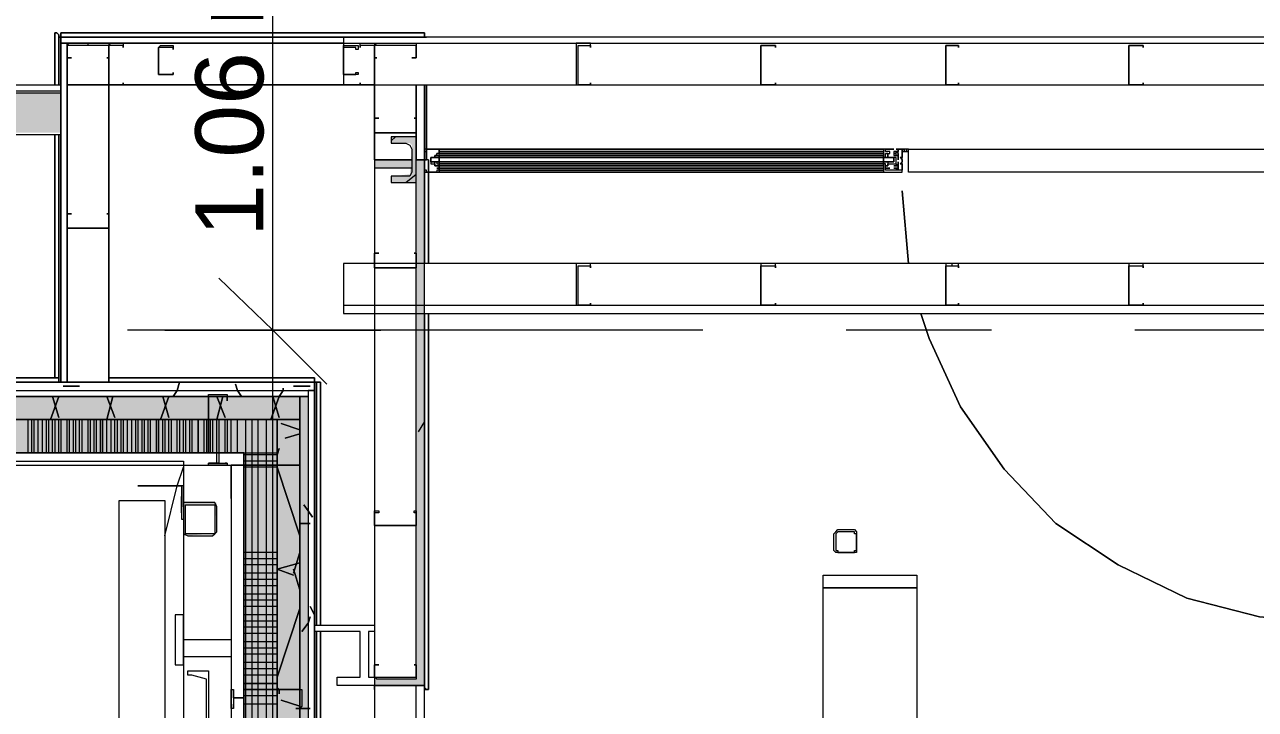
# Model space of a CAD drawing. Header units: metres. Extents: x -2 to 207, y -8 to 52.
# Drawn here: x 25.302 to 28.016, y 31.535 to 33.045 of the extents above; entities that cross this region are included whole.
import ezdxf

# ---------------------------------------------------------------- set-up
doc = ezdxf.new("R2010")
doc.units = ezdxf.units.M
doc.layers.add('HVAC - Ductos', color=5, linetype='Continuous', lineweight=0)
doc.layers.add('PDF_Text', color=7, linetype='Continuous', lineweight=0)
doc.layers.add('PDF_Geometry', color=7, linetype='Continuous', lineweight=0, true_color=0xaaaaaa)
doc.layers.add('PDF_Solid Fills', color=7, linetype='Continuous', lineweight=0, true_color=0xffffff)
doc.styles.add('PDF Helvetica', font='')
doc.styles.get('PDF Helvetica').set_extended_font_data('Helvetica')

msp = doc.modelspace()

# ---------------------------------------------------------------- hatches: boundary and pattern name
at = {"layer": 'PDF_Solid Fills', "lineweight": 0, "transparency": 33554559}
for points in [[(24.7497, 32.8068), (25.382, 32.8068), (25.382, 32.8939), (21.9136, 32.8939), (21.9136, 32.8022), (21.9464, 32.8022)], [(26.1516, 32.7152), (26.1105, 32.7106), (26.1105, 32.6969), (26.1654, 32.6969), (26.1654, 32.7977), (26.1105, 32.7977), (26.1105, 32.7839), (26.1516, 32.7839), (26.1562, 32.7793)], [(25.9134, 30.0349), (25.9089, 29.9295), (25.9089, 23.5152), (25.9272, 23.5152), (25.9272, 32.2249), (25.9089, 32.2249), (25.9089, 30.0349)], [(25.9134, 30.0349), (25.9089, 29.9295), (25.9089, 23.5152), (25.9272, 23.5152), (25.9272, 32.2249), (25.9089, 32.2249), (25.9089, 30.0349)], [(25.721, 31.9271), (25.7256, 31.9912), (25.6523, 31.9912), (25.6523, 31.918), (25.7165, 31.9226), (25.6569, 31.9226), (25.6569, 31.9866), (25.721, 31.9866)]]:
    msp.add_hatch(color=256, dxfattribs=at).paths.add_polyline_path(points)
h = msp.add_hatch(color=256, dxfattribs=at)
h.paths.add_polyline_path([(26.1562, 32.7289), (26.1562, 32.7473), (26.0738, 32.7473), (26.0738, 32.7289)])
h.paths.add_polyline_path([(26.1654, 31.6018), (26.0738, 31.6018), (26.0738, 31.5881), (26.1837, 31.5881), (26.1837, 32.7473), (26.1654, 32.7473)])
h = msp.add_hatch(color=256, dxfattribs=at)
h.paths.add_polyline_path([(22.6467, 32.1745), (22.6467, 32.2249), (22.5001, 32.2249), (22.5001, 32.1745)])
h.paths.add_polyline_path([(22.6512, 32.2249), (22.6512, 32.1745), (25.9088, 32.1745), (25.9088, 32.2249)])
h = msp.add_hatch(color=256, dxfattribs=at)
h.paths.add_polyline_path([(22.6467, 32.1745), (22.6467, 32.2249), (22.5001, 32.2249), (22.5001, 32.1745)])
h.paths.add_polyline_path([(22.6512, 32.2249), (22.6512, 32.1745), (25.9088, 32.1745), (25.9088, 32.2249)])
h = msp.add_hatch(color=256, dxfattribs=at)
h.paths.add_polyline_path([(22.6467, 32.1012), (22.6467, 32.1745), (22.5505, 32.1745), (22.5505, 32.1012)])
h.paths.add_polyline_path([(22.6512, 32.1745), (22.6512, 32.1012), (25.8585, 32.1012), (25.8585, 32.1745)])
h = msp.add_hatch(color=256, dxfattribs=at)
h.paths.add_polyline_path([(22.6467, 32.1012), (22.6467, 32.1745), (22.5505, 32.1745), (22.5505, 32.1012)])
h.paths.add_polyline_path([(22.6512, 32.1745), (22.6512, 32.1012), (25.8585, 32.1012), (25.8585, 32.1745)])
h = msp.add_hatch(color=256, dxfattribs=at)
h.paths.add_polyline_path([(25.8585, 32.0783), (25.9088, 32.0783), (25.9088, 32.1745), (25.8585, 32.1745)])
h.paths.add_polyline_path([(25.8585, 27.3271), (25.9088, 27.3271), (25.9088, 29.9295), (25.8585, 29.9295)])
h.paths.add_polyline_path([(25.8585, 27.2263), (25.9088, 27.2263), (25.9088, 27.3225), (25.8585, 27.3225)])
h.paths.add_polyline_path([(25.9088, 27.2217), (25.8585, 27.2217), (25.8585, 23.5288), (25.9088, 23.5288)])
h.paths.add_polyline_path([(25.8585, 29.9341), (25.9088, 29.9341), (25.9088, 32.0737), (25.8585, 32.0737)])
h = msp.add_hatch(color=256, dxfattribs=at)
h.paths.add_polyline_path([(25.8585, 29.9341), (25.9088, 29.9341), (25.9088, 32.1745), (25.8585, 32.1745)])
h.paths.add_polyline_path([(25.9088, 27.2217), (25.8585, 27.2217), (25.8585, 23.5288), (25.9088, 23.5288)])
h.paths.add_polyline_path([(25.8585, 27.2263), (25.9088, 27.2263), (25.9088, 27.3225), (25.8585, 27.3225)])
h.paths.add_polyline_path([(25.8585, 27.3271), (25.9088, 27.3271), (25.9088, 29.9295), (25.8585, 29.9295)])
h = msp.add_hatch(color=256, dxfattribs=at)
h.paths.add_polyline_path([(25.7851, 29.9341), (25.8584, 29.9341), (25.8584, 32.1012), (25.7851, 32.1012)])
h.paths.add_polyline_path([(25.8584, 27.2217), (25.7851, 27.2217), (25.7851, 23.5792), (25.8584, 23.5792)])
h.paths.add_polyline_path([(25.7851, 27.2263), (25.8584, 27.2263), (25.8584, 27.3225), (25.7851, 27.3225)])
h.paths.add_polyline_path([(25.7851, 27.3271), (25.8584, 27.3271), (25.8584, 29.9295), (25.7851, 29.9295)])
h = msp.add_hatch(color=256, dxfattribs=at)
h.paths.add_polyline_path([(25.7851, 29.9341), (25.8584, 29.9341), (25.8584, 32.1012), (25.7851, 32.1012)])
h.paths.add_polyline_path([(25.8584, 27.2217), (25.7851, 27.2217), (25.7851, 23.5792), (25.8584, 23.5792)])
h.paths.add_polyline_path([(25.7851, 27.2263), (25.8584, 27.2263), (25.8584, 27.3225), (25.7851, 27.3225)])
h.paths.add_polyline_path([(25.7851, 27.3271), (25.8584, 27.3271), (25.8584, 29.9295), (25.7851, 29.9295)])

# ---------------------------------------------------------------- linework, layer by layer
at = {"layer": 'HVAC - Ductos', "lineweight": 0}
for points in [[(25.8493, 32.1333), (25.8493, 33.6636)], [(25.7302, 32.4861), (25.8493, 32.3715), (25.9684, 32.2524)], [(25.611, 32.3715), (25.8493, 32.3715), (26.0876, 32.3715)]]:
    msp.add_lwpolyline(points, dxfattribs=at)
for points in [[(27.2696, 31.8034), (27.0634, 31.8034), (27.0634, 31.8309), (27.2696, 31.8309)], [(27.0634, 29.146), (27.0634, 31.8034), (27.2696, 31.8034), (27.2696, 29.146)]]:
    msp.add_lwpolyline(points, close=True, dxfattribs=at)
at = {"layer": 'PDF_Geometry', "lineweight": 0}
for points in [[(26.0051, 33.0038), (25.382, 33.0038), (25.382, 33.0176), (25.3774, 33.0176), (25.3774, 33.0222), (25.3728, 33.0267), (25.3682, 33.0267), (25.3728, 33.0267), (25.3774, 33.0222), (25.3774, 32.9121), (25.3774, 33.0176), (25.3774, 32.9121), (25.3774, 33.0222), (25.3728, 33.0267), (25.3682, 33.0267), (25.3728, 33.0267), (25.3774, 33.0222), (25.3774, 33.0176), (25.382, 33.0176), (25.382, 32.9121), (25.382, 32.257), (25.382, 33.0038), (25.3957, 33.0038), (26.0051, 33.0038), (29.2398, 33.0038)], [(25.382, 33.0176), (25.382, 32.257), (25.382, 33.0176)], [(26.0738, 32.9121), (29.2398, 32.9121), (29.2398, 33.0176), (26.0051, 33.0176), (26.0051, 32.9121), (26.0418, 32.9121)], [(25.4874, 32.257), (25.4874, 32.9121), (25.3957, 32.9121), (25.3957, 32.257), (25.3957, 33.0038), (25.3957, 32.9121), (25.4874, 32.9121), (26.0738, 32.9121), (26.0738, 32.7473), (26.1562, 32.7473), (26.0738, 32.7473), (26.1562, 32.7473), (26.0738, 32.7473), (26.0738, 32.9121), (25.4874, 32.9121), (25.4874, 32.257), (25.382, 32.257)], [(21.9136, 32.8068), (21.9136, 32.9121), (25.382, 32.9121), (25.382, 32.8022), (22.0007, 32.8022), (22.0098, 32.8022), (22.0098, 32.9121), (21.3547, 32.9121), (21.3547, 32.8984), (9.3918, 32.8984), (9.3918, 32.9121), (21.2997, 32.9121), (21.2997, 32.8022), (21.2997, 32.1241), (21.2997, 26.3145), (21.4096, 26.3145), (21.4096, 32.1241), (21.4096, 32.8022), (21.7303, 32.8022)], [(26.1838, 31.5789), (26.1929, 31.5789), (26.1838, 31.5789), (26.1929, 31.5789), (26.1929, 32.4082), (26.1929, 31.5789), (26.1883, 31.5789), (26.1838, 31.5835), (26.1838, 31.5881), (26.1654, 31.5881), (26.0738, 31.5881), (26.1654, 31.5881), (26.1838, 31.5881), (26.1838, 32.7473), (26.1654, 32.7473), (26.1838, 32.7473), (26.1838, 32.9121), (26.1838, 32.7473), (26.1883, 32.7473), (26.1883, 32.7701), (26.1883, 32.9121), (26.1883, 32.7701), (26.1883, 32.7473), (26.1838, 32.7473), (26.1838, 32.9121), (26.1838, 32.7473), (26.1654, 32.7473), (26.1654, 32.9121), (26.1654, 32.7473)], [(26.1838, 32.9121), (26.1838, 32.7473), (26.1838, 32.9121)], [(25.382, 32.8984), (21.9136, 32.8984)], [(25.382, 32.8939), (22.0007, 32.8939)], [(27.1963, 32.7701), (26.2159, 32.7701)], [(27.1963, 32.7701), (26.2159, 32.7701)], [(26.2159, 32.7701), (27.1963, 32.7701)], [(26.2159, 32.7701), (27.1963, 32.7701)], [(26.2159, 32.7701), (27.1963, 32.7701)], [(26.2159, 32.7701), (27.1963, 32.7701)], [(27.1963, 32.7701), (26.2159, 32.7701)], [(27.1963, 32.7701), (26.2159, 32.7701)], [(26.1562, 32.7473), (26.0738, 32.7473), (26.0738, 32.7289), (26.0738, 31.6064), (26.0738, 31.5881), (26.1838, 31.5881), (26.1838, 32.7473), (26.1654, 32.7473)], [(26.1929, 32.7473), (26.1929, 32.7197), (26.1929, 32.5182), (26.1929, 32.7197), (26.1929, 32.7473), (26.1883, 32.7473), (26.1838, 32.7473), (26.1838, 32.5182), (26.1838, 32.7473)], [(26.2159, 32.761), (27.1963, 32.761), (26.2159, 32.761)], [(26.2159, 32.761), (27.1963, 32.761), (26.2159, 32.761)], [(26.1562, 32.7289), (26.0738, 32.7289)], [(26.1654, 31.6064), (26.1654, 32.7289)], [(26.0051, 32.4265), (29.2398, 32.4265)], [(26.1654, 24.4177), (26.1654, 31.5881), (26.1838, 31.5881), (26.1838, 32.4082), (26.1838, 31.5835)], [(26.1838, 32.4082), (26.1838, 31.5881), (26.1838, 32.4082)], [(26.7977, 32.3715), (25.5286, 32.3715)], [(27.4345, 32.3715), (27.1138, 32.3715)], [(29.0198, 32.3715), (27.7507, 32.3715)], [(22.2939, 23.5288), (22.2939, 23.4968), (23.2836, 23.4968), (25.7577, 23.4968), (25.941, 23.4968), (25.941, 32.0737), (25.941, 32.257), (22.468, 32.257), (22.468, 32.0737), (22.468, 29.3568), (22.468, 29.1781), (23.2836, 29.1781), (23.2836, 25.6364), (22.4725, 25.6364), (22.2939, 25.6364), (22.2939, 23.68), (22.2939, 23.6205), (22.2939, 23.5334)], [(22.468, 32.2661), (25.3774, 32.2661), (22.468, 32.2661)], [(22.468, 32.257), (25.941, 32.257), (25.941, 32.2387), (25.941, 32.0737)], [(25.941, 32.257), (22.468, 32.257), (25.941, 32.257)], [(25.941, 32.2387), (25.941, 32.257), (25.8676, 32.257), (25.941, 32.257), (25.941, 32.2661), (25.941, 32.257), (25.941, 32.2387), (25.941, 32.0737), (25.941, 23.4968)], [(22.4817, 32.2387), (25.9272, 32.2387), (25.9272, 32.2249), (25.9089, 32.2249), (25.7073, 32.2249), (25.0979, 32.2249)], [(23.2973, 25.6227), (23.2973, 29.1918), (23.2836, 29.1918), (22.4817, 29.1918), (22.4817, 29.2102), (22.4817, 29.3568), (22.4817, 32.0737), (22.4817, 32.2249), (22.4817, 32.2387), (25.9272, 32.2387), (25.9272, 32.2249), (25.9272, 32.0737), (25.9272, 23.5152)], [(22.6512, 32.2249), (23.2698, 32.2249), (23.8792, 32.2249), (24.4885, 32.2249), (25.0979, 32.2249), (25.7073, 32.2249), (25.9089, 32.2249), (25.9089, 32.1745), (25.9089, 32.0737), (25.9089, 31.1528), (25.9089, 30.5435), (25.9089, 30.0349), (25.9089, 29.9341), (25.9089, 30.0349), (25.9089, 30.5435), (25.9089, 31.1528), (25.9089, 32.2249), (25.9272, 32.2249), (25.9272, 23.5152)], [(25.0979, 32.2249), (25.7073, 32.2249), (25.9089, 32.2249), (25.9089, 32.1745), (22.6512, 32.1745)], [(22.6238, 31.7851), (22.6238, 32.1012), (22.5505, 32.1012), (22.5505, 31.7576), (22.5505, 32.0737), (22.5505, 32.1012), (22.5505, 32.1745), (22.6467, 32.1745), (22.5505, 32.1745), (22.5505, 32.1012), (22.6467, 32.1012), (25.8585, 32.1012), (25.8585, 32.1745), (22.6512, 32.1745), (25.8585, 32.1745), (25.8585, 32.1012), (25.8585, 32.0737), (25.8585, 31.5789), (25.8585, 31.4827), (25.8585, 31.3819), (25.8585, 30.0349), (25.8585, 29.9341)], [(25.8585, 30.0349), (25.8585, 31.3819), (25.8585, 31.4827), (25.8585, 31.5789), (25.8585, 32.0737), (25.8585, 32.1745), (25.9089, 32.1745), (25.9089, 31.1528), (25.9089, 30.5435), (25.9089, 30.0349)], [(22.6467, 32.1012), (25.7851, 32.1012), (25.7851, 32.0737), (25.7851, 31.4827), (25.7851, 31.3819), (25.7851, 30.0349)], [(25.7851, 30.0349), (25.7851, 31.3819), (25.7851, 31.4827), (25.7851, 32.0737), (25.7851, 32.1012), (25.8585, 32.1012), (25.8585, 32.0737), (25.8585, 31.5789), (25.8585, 31.4827), (25.8585, 31.3819), (25.8585, 30.0349)], [(22.6512, 29.3614), (22.6512, 32.0737), (25.7577, 32.0737), (25.7577, 26.0305)], [(25.611, 31.918), (25.6385, 32.0279), (25.6523, 32.0692)], [(25.7851, 27.3271), (25.7851, 28.5688), (25.7851, 28.6695), (25.7851, 28.8711), (25.7851, 29.9341), (25.7851, 30.0349), (25.7851, 31.3819), (25.7851, 31.4827), (25.7851, 32.0737), (25.7577, 32.0737), (25.7577, 26.0305)], [(25.6523, 31.9821), (25.6523, 32.005), (25.6523, 31.9821), (25.6523, 32.005), (25.6523, 31.9821), (25.6523, 32.0279), (25.5515, 32.0279), (25.6477, 32.0279), (25.6477, 31.9546), (25.6523, 31.9546)], [(25.6523, 31.6339), (25.6523, 31.7439)], [(25.6523, 31.7347), (25.6523, 31.7393), (25.6523, 31.7347), (25.6523, 31.7072), (25.6523, 31.7026), (25.6523, 31.7072)], [(25.6523, 31.6843), (25.6523, 31.6889), (25.6523, 31.6843), (25.6523, 31.6568), (25.6523, 31.6522), (25.6523, 31.6568)], [(25.7577, 31.6889), (25.6523, 31.6889)], [(25.6523, 31.6522), (25.7577, 31.6522)]]:
    msp.add_lwpolyline(points, dxfattribs=at)
for points in [[(25.3682, 32.9121), (25.3682, 33.0267)], [(25.3682, 32.9121), (25.3682, 33.0267)], [(25.382, 33.0267), (25.382, 33.0176), (25.382, 32.9672), (25.382, 33.0176), (25.382, 32.9121), (25.382, 33.0176), (26.0738, 33.0176), (26.1838, 33.0176), (26.1883, 33.0176), (26.1838, 33.0176), (26.1838, 33.0267)], [(26.1838, 33.0176), (25.382, 33.0176), (25.382, 33.0267), (26.1838, 33.0267)], [(25.382, 33.0176), (26.1838, 33.0176), (25.382, 33.0176), (26.0051, 33.0176)], [(25.3957, 32.9992), (25.4003, 33.0038), (25.4874, 33.0038), (25.4874, 32.9992), (25.4874, 32.9718), (25.4828, 32.9718), (25.4874, 32.9718), (25.4874, 32.9992), (25.4003, 32.9992), (25.3957, 32.9992), (25.3957, 32.9718)], [(25.4919, 32.9121), (25.4874, 32.9121), (25.4874, 32.9992), (25.4919, 33.0038), (25.5194, 33.0038), (25.5194, 32.9946), (25.5194, 32.9992), (25.4919, 32.9992), (25.4874, 32.9992), (25.4874, 32.9121), (25.4919, 32.9121), (25.5194, 32.9121)], [(25.6018, 32.9351), (25.5973, 32.9351), (25.5973, 32.9946), (25.6018, 32.9992), (25.6294, 32.9992), (25.6294, 32.9901), (25.6294, 32.9946), (25.6018, 32.9946), (25.5973, 32.9946), (25.5973, 32.9351), (25.6018, 32.9351), (25.6294, 32.9351)], [(26.0051, 32.9351), (26.0051, 32.9946), (26.0051, 32.9992), (26.0372, 32.9992), (26.0372, 32.9901), (26.0326, 32.9901), (26.0326, 32.9946), (26.0051, 32.9946), (26.0051, 32.9351), (26.0326, 32.9351), (26.0326, 32.9397), (26.0372, 32.9397), (26.0372, 32.9351)], [(26.0738, 33.0038), (26.0738, 32.9992), (26.0738, 32.9121), (26.0418, 32.9121), (26.0418, 32.9167), (26.0418, 32.9121), (26.0738, 32.9121), (26.0738, 32.9992), (26.0418, 32.9992), (26.0418, 32.9946), (26.0418, 33.0038)], [(26.0738, 32.9992), (26.0784, 33.0038), (26.1654, 33.0038), (26.1654, 32.9992), (26.1654, 32.9718), (26.1562, 32.9718), (26.1654, 32.9718), (26.1654, 32.9992), (26.0784, 32.9992), (26.0738, 32.9992), (26.0738, 32.9718)], [(26.5503, 33.0038), (26.5228, 33.0038), (26.5182, 33.0038), (26.5182, 32.9992), (26.5182, 32.9167), (26.5182, 32.9121), (26.5228, 32.9121), (26.5503, 32.9121), (26.5503, 32.9167), (26.5503, 32.9121), (26.5228, 32.9121), (26.5228, 32.9167), (26.5228, 32.9992), (26.5503, 32.9992), (26.5503, 32.9946)], [(26.9581, 32.9992), (26.926, 32.9992), (26.926, 32.9121), (26.9581, 32.9121), (26.9581, 32.9167), (26.9581, 32.9121), (26.926, 32.9121), (26.926, 32.9992), (26.9581, 32.9992), (26.9581, 32.9946)], [(27.3613, 32.9992), (27.3338, 32.9992), (27.3338, 32.9121), (27.3613, 32.9121), (27.3613, 32.9167), (27.3613, 32.9121), (27.3338, 32.9121), (27.3338, 32.9992), (27.3613, 32.9992), (27.3613, 32.9946)], [(27.769, 32.9992), (27.7416, 32.9992), (27.737, 32.9992), (27.737, 32.9121), (27.7416, 32.9121), (27.769, 32.9121), (27.769, 32.9167), (27.769, 32.9121), (27.7416, 32.9121), (27.737, 32.9121), (27.737, 32.9992), (27.7416, 32.9992), (27.769, 32.9992), (27.769, 32.9946)], [(25.4049, 32.9718), (25.3957, 32.9718)], [(26.0784, 32.9718), (26.0738, 32.9718)], [(25.6294, 32.9397), (25.6294, 32.9351)], [(25.5194, 32.9167), (25.5194, 32.9121)], [(26.1654, 32.8114), (26.1654, 32.8068), (26.0784, 32.8068), (26.0738, 32.8068), (26.0738, 32.8114), (26.0738, 32.8389), (26.083, 32.8389), (26.0738, 32.8389), (26.0738, 32.8114), (26.0738, 32.8068), (26.0784, 32.8068), (26.1654, 32.8068), (26.1654, 32.8114), (26.1654, 32.8389)], [(26.1608, 32.8389), (26.1654, 32.8389)], [(25.3682, 32.2661), (25.3682, 32.8022)], [(25.3682, 32.2661), (25.3682, 32.8022)], [(25.3774, 32.257), (25.3774, 32.8022)], [(25.3774, 32.257), (25.3774, 32.8022)], [(25.382, 32.6418), (25.382, 32.257), (25.382, 32.8022), (25.382, 32.257)], [(26.1654, 32.7977), (26.1105, 32.7977), (26.1105, 32.7839), (26.1425, 32.7839), (26.1516, 32.7793), (26.1562, 32.7701), (26.1562, 32.7197), (26.1516, 32.7106), (26.1425, 32.7106), (26.1105, 32.7106), (26.1105, 32.6969), (26.1654, 32.6969)], [(26.1975, 32.7518), (26.2067, 32.7518), (26.2067, 32.7564), (26.2159, 32.7564), (26.2159, 32.7518), (26.2113, 32.7518), (26.2159, 32.7518), (26.2159, 32.7701), (26.1838, 32.7701), (26.1838, 32.7655), (26.1883, 32.7655), (26.1883, 32.7701), (26.2113, 32.7701), (26.2159, 32.7701), (26.2159, 32.761), (26.2113, 32.761), (26.2113, 32.7564), (26.2113, 32.761), (26.2113, 32.7564), (26.2067, 32.7564), (26.2067, 32.7518), (26.1975, 32.7518), (26.1975, 32.7427), (26.1975, 32.7381), (26.2067, 32.7381), (26.2067, 32.7335), (26.2113, 32.7335), (26.2159, 32.7335), (26.2159, 32.7289), (26.2113, 32.7289), (26.2159, 32.7289), (26.2159, 32.7243), (26.2113, 32.7243), (26.2113, 32.7197), (26.1883, 32.7197), (26.1883, 32.7243), (26.1838, 32.7243), (26.1838, 32.7197), (26.2159, 32.7197), (26.2159, 32.7427), (26.2113, 32.7427), (26.2113, 32.7381), (26.2159, 32.7381), (26.2159, 32.7335), (26.2067, 32.7335), (26.2067, 32.7427), (26.1975, 32.7427)], [(26.1975, 32.7518), (26.2067, 32.7518), (26.2067, 32.7564), (26.2159, 32.7564), (26.2159, 32.7518), (26.2113, 32.7518), (26.2159, 32.7518), (26.2159, 32.7701), (26.1838, 32.7701), (26.1838, 32.7655), (26.1883, 32.7655), (26.1883, 32.7701), (26.2113, 32.7701), (26.2159, 32.7701), (26.2159, 32.761), (26.2113, 32.761), (26.2113, 32.7564), (26.2113, 32.761), (26.2113, 32.7564), (26.2067, 32.7564), (26.2067, 32.7518), (26.1975, 32.7518), (26.1975, 32.7427), (26.1975, 32.7381), (26.2067, 32.7381), (26.2067, 32.7335), (26.2113, 32.7335), (26.2159, 32.7335), (26.2159, 32.7289), (26.2113, 32.7289), (26.2159, 32.7289), (26.2159, 32.7243), (26.2113, 32.7243), (26.2113, 32.7197), (26.1883, 32.7197), (26.1883, 32.7243), (26.1838, 32.7243), (26.1838, 32.7197), (26.2159, 32.7197), (26.2159, 32.7427), (26.2113, 32.7427), (26.2113, 32.7381), (26.2159, 32.7381), (26.2159, 32.7335), (26.2067, 32.7335), (26.2067, 32.7427), (26.1975, 32.7427)], [(27.1963, 32.7701), (26.2159, 32.7701)], [(27.1963, 32.7701), (26.2159, 32.7701)], [(27.2192, 32.7701), (27.1963, 32.7701), (27.1963, 32.7518), (27.2009, 32.7518), (27.2009, 32.7564), (27.2009, 32.761), (27.2055, 32.761), (27.2055, 32.7518), (27.2101, 32.7518), (27.2192, 32.7518), (27.2192, 32.7427), (27.2101, 32.7427), (27.2055, 32.7427), (27.2055, 32.7335), (27.2009, 32.7335), (27.2009, 32.7381), (27.1963, 32.7381), (27.1963, 32.7197), (27.2376, 32.7197), (27.2376, 32.7655), (27.2421, 32.7655), (27.2376, 32.7655), (27.2376, 32.7701), (27.2421, 32.7701), (27.2421, 32.7655), (27.2467, 32.7655), (27.2467, 32.7701), (27.2467, 32.7655), (27.2513, 32.7655), (27.2513, 32.7701), (27.2238, 32.7701), (27.2284, 32.7701), (27.2284, 32.7655), (27.2238, 32.7655), (27.2192, 32.7655), (27.2192, 32.761), (27.2238, 32.761), (27.2238, 32.7655), (27.2284, 32.761), (27.2284, 32.7564), (27.2238, 32.7564), (27.2238, 32.761), (27.2192, 32.761), (27.2192, 32.7564), (27.2238, 32.7564), (27.2284, 32.7564), (27.2284, 32.7473), (27.2284, 32.7701), (27.2376, 32.7701), (27.2376, 32.7518), (27.233, 32.7518), (27.2376, 32.7473), (27.2376, 32.7427), (27.233, 32.7381), (27.2376, 32.7381), (27.2376, 32.7243), (27.2284, 32.7243), (27.2284, 32.7427), (27.2284, 32.7335), (27.2238, 32.7381), (27.2238, 32.7335), (27.2192, 32.7335), (27.2238, 32.7335), (27.2284, 32.7335), (27.2284, 32.7289), (27.2238, 32.7289), (27.2192, 32.7289), (27.2238, 32.7289), (27.2238, 32.7243), (27.2284, 32.7289), (27.2284, 32.7243), (27.2009, 32.7243), (27.2009, 32.7289), (27.2055, 32.7289), (27.2101, 32.7289), (27.2009, 32.7289), (27.2009, 32.7335), (27.2055, 32.7335), (27.2055, 32.7381), (27.2238, 32.7381), (27.2238, 32.7473), (27.2238, 32.7518), (27.2055, 32.7518), (27.2055, 32.761), (27.2009, 32.761), (27.2101, 32.761), (27.2101, 32.7655), (27.2055, 32.7655), (27.2009, 32.7655), (27.2009, 32.7701)], [(27.2192, 32.7701), (27.1963, 32.7701), (27.1963, 32.7518), (27.2009, 32.7518), (27.2009, 32.7564), (27.2009, 32.761), (27.2055, 32.761), (27.2055, 32.7518), (27.2101, 32.7518), (27.2192, 32.7518), (27.2192, 32.7427), (27.2101, 32.7427), (27.2055, 32.7427), (27.2055, 32.7335), (27.2009, 32.7335), (27.2009, 32.7381), (27.1963, 32.7381), (27.1963, 32.7197), (27.2376, 32.7197), (27.2376, 32.7655), (27.2421, 32.7655), (27.2376, 32.7655), (27.2376, 32.7701), (27.2421, 32.7701), (27.2421, 32.7655), (27.2467, 32.7655), (27.2467, 32.7701), (27.2467, 32.7655), (27.2513, 32.7655), (27.2513, 32.7701), (27.2238, 32.7701), (27.2284, 32.7701), (27.2284, 32.7655), (27.2238, 32.7655), (27.2192, 32.7655), (27.2192, 32.761), (27.2238, 32.761), (27.2238, 32.7655), (27.2284, 32.761), (27.2284, 32.7564), (27.2238, 32.7564), (27.2238, 32.761), (27.2192, 32.761), (27.2192, 32.7564), (27.2238, 32.7564), (27.2284, 32.7564), (27.2284, 32.7473), (27.2284, 32.7701), (27.2376, 32.7701), (27.2376, 32.7518), (27.233, 32.7518), (27.2376, 32.7473), (27.2376, 32.7427), (27.233, 32.7381), (27.2376, 32.7381), (27.2376, 32.7243), (27.2284, 32.7243), (27.2284, 32.7427), (27.2284, 32.7335), (27.2238, 32.7381), (27.2238, 32.7335), (27.2192, 32.7335), (27.2238, 32.7335), (27.2284, 32.7335), (27.2284, 32.7289), (27.2238, 32.7289), (27.2192, 32.7289), (27.2238, 32.7289), (27.2238, 32.7243), (27.2284, 32.7289), (27.2284, 32.7243), (27.2009, 32.7243), (27.2009, 32.7289), (27.2055, 32.7289), (27.2101, 32.7289), (27.2009, 32.7289), (27.2009, 32.7335), (27.2055, 32.7335), (27.2055, 32.7381), (27.2238, 32.7381), (27.2238, 32.7473), (27.2238, 32.7518), (27.2055, 32.7518), (27.2055, 32.761), (27.2009, 32.761), (27.2101, 32.761), (27.2101, 32.7655), (27.2055, 32.7655), (27.2009, 32.7655), (27.2009, 32.7701)], [(28.163, 32.7701), (28.163, 32.7197), (27.2513, 32.7197), (27.2513, 32.7701)], [(28.163, 32.7701), (28.163, 32.7197), (27.2513, 32.7197), (27.2513, 32.7701)], [(26.1838, 32.7473), (26.1838, 32.5182)], [(26.1975, 32.7518), (26.2159, 32.7518), (26.2159, 32.7427), (27.1963, 32.7427), (27.2192, 32.7427), (27.2192, 32.7518), (27.1963, 32.7518), (26.2159, 32.7518), (27.1963, 32.7518), (26.2159, 32.7518), (27.1963, 32.7518), (26.2159, 32.7518), (27.1963, 32.7518), (26.2159, 32.7518), (27.1963, 32.7518), (27.2192, 32.7518), (27.2192, 32.7427), (27.1963, 32.7427), (26.2159, 32.7427), (26.2159, 32.7518), (26.1975, 32.7518), (26.1975, 32.7427), (26.2159, 32.7427), (26.2159, 32.7381), (26.2159, 32.7335), (27.1963, 32.7335), (26.2159, 32.7335), (27.1963, 32.7335), (27.1963, 32.7381), (27.1963, 32.7427), (27.1963, 32.7518), (27.1963, 32.7564), (26.2159, 32.7564), (27.1963, 32.7564), (26.2159, 32.7564), (27.1963, 32.7564), (26.2159, 32.7564), (27.1963, 32.7564), (27.1963, 32.7518), (27.1963, 32.7427), (27.1963, 32.7381), (27.1963, 32.7335), (26.2159, 32.7335), (26.2159, 32.7381), (27.1963, 32.7381), (26.2159, 32.7381), (26.2159, 32.7427), (26.2159, 32.7381), (27.1963, 32.7381), (26.2159, 32.7381), (27.1963, 32.7381), (26.2159, 32.7381), (26.2159, 32.7427), (26.1975, 32.7427)], [(27.1963, 32.7655), (26.2159, 32.7655)], [(27.1963, 32.761), (26.2159, 32.761)], [(27.1963, 32.761), (26.2159, 32.761)], [(26.2159, 32.7197), (26.2159, 32.7427), (26.2159, 32.7197), (27.1963, 32.7197)], [(26.2159, 32.7335), (26.2159, 32.7381), (26.2159, 32.7335), (27.1963, 32.7335)], [(27.1963, 32.7335), (26.2159, 32.7335)], [(27.1963, 32.7289), (26.2159, 32.7289)], [(27.1963, 32.7243), (26.2159, 32.7243), (26.2159, 32.7289), (27.1963, 32.7289), (26.2159, 32.7289), (27.1963, 32.7289), (26.2159, 32.7289), (26.2159, 32.7243)], [(27.1963, 32.7197), (26.2159, 32.7197), (26.2159, 32.7243), (26.2159, 32.7197), (27.1963, 32.7197), (26.2159, 32.7197)], [(27.2513, 32.5182), (27.2376, 32.6785)], [(25.4874, 32.6006), (25.4874, 32.596), (25.4003, 32.596), (25.3957, 32.596), (25.3957, 32.6006), (25.3957, 32.6281), (25.4049, 32.6281), (25.3957, 32.6281), (25.3957, 32.6006), (25.3957, 32.596), (25.4003, 32.596), (25.4874, 32.596), (25.4874, 32.6006), (25.4874, 32.6281)], [(25.4828, 32.6281), (25.4874, 32.6281)], [(26.1654, 32.509), (26.0784, 32.509), (26.0738, 32.509), (26.0738, 32.541), (26.083, 32.541), (26.0738, 32.541), (26.0738, 32.509), (26.0784, 32.509), (26.1654, 32.509), (26.1654, 32.541)], [(26.1608, 32.541), (26.1654, 32.541)], [(29.2398, 32.5182), (26.1654, 32.5182), (26.0738, 32.5182), (26.0051, 32.5182), (26.0051, 32.4082), (29.2398, 32.4082)], [(26.5503, 32.5182), (26.5228, 32.5182), (26.5182, 32.5182), (26.5182, 32.5136), (26.5182, 32.4265), (26.5228, 32.4265), (26.5503, 32.4265), (26.5503, 32.4311), (26.5503, 32.4265), (26.5228, 32.4265), (26.5228, 32.5136), (26.5503, 32.5136), (26.5503, 32.509)], [(26.9581, 32.5182), (26.926, 32.5182), (26.926, 32.5136), (26.926, 32.4265), (26.9581, 32.4265), (26.9581, 32.4311), (26.9581, 32.4265), (26.926, 32.4265), (26.926, 32.5136), (26.9581, 32.5136), (26.9581, 32.509)], [(27.3613, 32.5182), (27.3338, 32.5182), (27.3338, 32.5136), (27.3338, 32.4265), (27.3613, 32.4265), (27.3613, 32.4311), (27.3613, 32.4265), (27.3338, 32.4265), (27.3338, 32.5136), (27.3613, 32.5136), (27.3613, 32.509)], [(27.769, 32.5182), (27.7416, 32.5182), (27.737, 32.5182), (27.737, 32.5136), (27.737, 32.4265), (27.7416, 32.4265), (27.769, 32.4265), (27.769, 32.4311), (27.769, 32.4265), (27.7416, 32.4265), (27.737, 32.4265), (27.737, 32.5136), (27.7416, 32.5136), (27.769, 32.5136), (27.769, 32.509)], [(28.1906, 31.7255), (28.0256, 31.7393), (27.8653, 31.7805), (27.714, 31.8538), (27.5766, 31.9454), (27.4621, 32.0646), (27.3659, 32.202), (27.2971, 32.3532), (27.2788, 32.4082), (27.2971, 32.3532), (27.3659, 32.202), (27.4621, 32.0646), (27.5766, 31.9454), (27.714, 31.8538), (27.8653, 31.7805), (28.0256, 31.7393)], [(25.941, 32.2387), (25.941, 32.257), (22.468, 32.257), (22.468, 32.2387)], [(25.4874, 32.2661), (25.941, 32.2661)], [(25.941, 23.4968), (25.941, 32.2387), (25.9272, 32.2387), (25.9272, 23.4968), (25.941, 23.4968), (25.941, 32.257)], [(25.9914, 31.5881), (25.9914, 31.6064), (26.0418, 31.6064), (26.0418, 31.7072), (25.941, 31.7072), (25.941, 31.7209), (25.941, 32.257), (25.941, 31.7209), (25.941, 32.257), (25.9455, 32.257), (25.9501, 32.257), (25.9547, 32.257), (25.9501, 32.257), (25.9455, 32.257), (25.9455, 31.7209), (25.9455, 32.257), (25.9455, 31.7209), (25.9455, 32.257), (25.9501, 32.257), (25.9547, 32.257), (25.9501, 32.257), (25.9455, 32.257), (25.941, 32.257), (25.941, 31.7209), (26.0738, 31.7209), (26.0738, 31.7072), (26.06, 31.7072), (26.06, 31.6064), (26.0738, 31.6064), (26.0738, 31.5881)], [(25.9547, 31.7209), (25.9547, 32.257)], [(25.9547, 31.7209), (25.9547, 32.257)], [(25.7302, 32.1012), (25.7302, 32.0783), (25.7256, 32.0783), (25.7073, 32.0783), (25.7485, 32.0783), (25.7439, 32.0783), (25.7485, 32.0783), (25.7485, 32.0737), (25.7073, 32.0737), (25.7073, 32.0783), (25.7256, 32.0783), (25.7256, 32.1012), (25.7073, 32.1012), (25.7073, 32.2249), (25.7073, 32.2295), (25.7485, 32.2295), (25.7485, 32.2249), (25.7485, 32.2157), (25.7485, 32.2249), (25.7073, 32.2249), (25.7073, 32.1012), (25.7485, 32.1012)], [(25.9089, 32.2249), (25.8859, 32.2249), (25.9089, 32.2249), (25.9089, 32.0737), (25.8356, 32.0737), (25.9089, 32.0737)], [(22.6238, 32.0737), (25.7851, 32.0737), (25.7851, 32.1012), (22.6467, 32.1012), (22.6238, 32.1012)], [(25.6523, 32.0828), (25.6523, 29.7233), (22.6421, 29.7233), (22.6421, 32.0828), (25.6523, 32.0828), (25.6523, 29.7233), (22.6421, 29.7233), (22.6421, 32.0828)], [(25.7577, 32.0737), (25.7577, 32.0004), (25.7577, 32.0737), (25.9089, 32.0737)], [(25.9043, 32.0737), (25.8997, 32.0737)], [(25.9089, 32.0508), (25.9089, 32.0737)], [(25.611, 30.1494), (25.5102, 30.1494), (25.5102, 31.9958), (25.611, 31.9958), (25.611, 31.359)], [(25.611, 30.1448), (25.6477, 30.1448), (25.5102, 30.1448), (25.5102, 30.1769), (25.5102, 30.8138), (25.5102, 30.1815), (25.5102, 31.9958), (25.611, 31.9958), (25.611, 31.446), (25.611, 31.359)], [(25.6477, 32.005), (25.6477, 31.9684)], [(25.6477, 32.005), (25.6477, 31.9684)], [(25.6523, 31.9271), (25.6523, 31.9226), (25.6615, 31.918), (25.7165, 31.918), (25.721, 31.9226), (25.7256, 31.9271), (25.7256, 31.9821), (25.721, 31.9912), (25.7165, 31.9912), (25.6615, 31.9912), (25.6523, 31.9912), (25.6523, 31.9821)], [(25.7165, 31.9226), (25.6615, 31.9226), (25.6569, 31.9226), (25.6569, 31.9271), (25.6569, 31.9821), (25.6569, 31.9866), (25.6615, 31.9866), (25.7165, 31.9866), (25.721, 31.9866), (25.721, 31.9821), (25.721, 31.9271), (25.721, 31.9226)], [(26.1654, 31.9408), (26.0784, 31.9408), (26.0738, 31.9408), (26.0738, 31.973), (26.083, 31.973), (26.083, 31.9684), (26.0738, 31.9684), (26.0738, 31.9408), (26.0784, 31.9408), (26.1654, 31.9408), (26.1654, 31.9684), (26.1608, 31.9684), (26.1608, 31.973), (26.1654, 31.973)], [(27.1368, 31.9226), (27.1322, 31.9226), (27.1322, 31.9271), (27.0955, 31.9271), (27.091, 31.9226), (27.091, 31.8859), (27.0955, 31.8859), (27.0955, 31.8813), (27.1322, 31.8813), (27.0955, 31.8813), (27.091, 31.8813), (27.0864, 31.8859), (27.0864, 31.9226), (27.091, 31.9271), (27.0955, 31.9317), (27.1322, 31.9317), (27.1368, 31.9271), (27.1368, 31.9226), (27.1368, 31.8859)], [(27.1368, 31.8859), (27.1368, 31.8813), (27.1322, 31.8813), (27.1322, 31.8859)], [(25.634, 31.7439), (25.634, 31.6339), (25.6477, 31.6339), (25.6523, 31.6339), (25.6523, 31.7439), (25.6477, 31.7439)], [(25.941, 31.7072), (25.941, 31.3819), (25.941, 31.7072), (25.941, 31.3819), (25.9455, 31.3819), (25.9501, 31.3819), (25.9547, 31.3819), (25.9501, 31.3819), (25.9455, 31.3819), (25.9455, 31.7072), (25.9455, 31.3819), (25.9455, 31.7072), (25.9455, 31.3819), (25.9501, 31.3819), (25.9547, 31.3819), (25.9501, 31.3819), (25.9455, 31.3819), (25.941, 31.3819)], [(25.9547, 31.3819), (25.9547, 31.7072)], [(25.9547, 31.3819), (25.9547, 31.7072)], [(26.1654, 31.6064), (26.1654, 31.6018), (26.0784, 31.6018), (26.0738, 31.6064), (26.0738, 31.6339), (26.083, 31.6339), (26.0738, 31.6339), (26.0738, 31.6064), (26.0784, 31.6064), (26.1654, 31.6064), (26.1654, 31.6339)], [(26.1608, 31.6339), (26.1654, 31.6339)], [(25.6615, 31.4644), (25.6615, 31.469), (25.6615, 31.4735), (25.6661, 31.4735), (25.6706, 31.4735), (25.7027, 31.4781), (25.7027, 31.6018), (25.6706, 31.611), (25.6661, 31.611), (25.6615, 31.611), (25.6615, 31.6155), (25.6615, 31.6201), (25.7073, 31.6201), (25.7073, 31.4644)], [(25.7851, 31.5606), (25.7623, 31.5606), (25.7623, 31.5789), (25.7623, 31.5376), (25.7623, 31.5468), (25.7623, 31.5376), (25.7577, 31.5376), (25.7577, 31.5789), (25.7623, 31.5789), (25.7623, 31.5606), (25.7851, 31.5606), (25.7851, 31.5789), (25.9089, 31.5789), (25.9134, 31.5789), (25.9134, 31.5422), (25.9089, 31.5376), (25.8997, 31.5376), (25.9089, 31.5376), (25.9089, 31.5422), (25.9089, 31.5789), (25.7851, 31.5789), (25.7851, 31.5376)], [(26.0738, 31.5881), (26.0738, 24.4177), (26.1838, 24.4177), (26.1838, 31.5881)], [(26.0738, 31.5881), (26.0738, 31.5835), (26.0738, 31.5789)]]:
    msp.add_lwpolyline(points, close=True, dxfattribs=at)
at = {"layer": 'PDF_Geometry', "color": 254, "lineweight": 0, "true_color": 0xd2d2d2}
for points in [[(25.4416, 32.9992), (25.4416, 33.0038)], [(27.7416, 32.9121), (27.7461, 32.9121)], [(26.1608, 32.8389), (26.1654, 32.8389)], [(26.1105, 32.7885), (26.1196, 32.7977)], [(26.1425, 32.6969), (26.1654, 32.7152)], [(27.3475, 32.5136), (27.3475, 32.5182)], [(26.926, 32.4724), (26.926, 32.4769)], [(27.7599, 32.4265), (27.7644, 32.4265)]]:
    msp.add_lwpolyline(points, dxfattribs=at)
at = {"layer": 'PDF_Geometry', "color": 254, "lineweight": 0, "true_color": 0xeaeaea}
for points in [[(25.6385, 32.2387), (25.6431, 32.257), (25.6385, 32.2387), (25.6294, 32.2249)], [(25.7668, 32.2524), (25.7714, 32.2387), (25.7805, 32.2249), (25.7714, 32.2387)], [(25.4232, 32.2479), (25.3866, 32.2479)], [(25.8722, 32.2387), (25.8722, 32.2433), (25.8722, 32.2387), (25.863, 32.2249)], [(25.9318, 32.2479), (25.8951, 32.2479)], [(25.4736, 32.1012), (25.4736, 32.1745)], [(25.5927, 32.1745), (25.5927, 32.1012)], [(25.6843, 32.1745), (25.6843, 32.1012)], [(25.9272, 31.973), (25.9364, 31.9592), (25.9272, 31.973), (25.918, 31.9866)], [(25.9318, 31.9454), (25.9272, 31.9454), (25.9089, 31.9454), (25.9272, 31.9454)], [(25.9318, 31.7622), (25.941, 31.7439)], [(25.9272, 31.7255), (25.9318, 31.7393), (25.9272, 31.7255), (25.9134, 31.7072)], [(25.7851, 31.5927), (25.8585, 31.5927)], [(25.9318, 31.5376), (25.9272, 31.5376), (25.9089, 31.5376), (25.9272, 31.5376)]]:
    msp.add_lwpolyline(points, close=True, dxfattribs=at)
at = {"layer": 'PDF_Geometry', "color": 254, "lineweight": 0, "true_color": 0xdddddd}
for points in [[(25.3774, 32.2249), (25.359, 32.1745)], [(25.3636, 32.2249), (25.3774, 32.1791)], [(25.4828, 32.2249), (25.5011, 32.1791)], [(25.4965, 32.2249), (25.4828, 32.1745)], [(25.6202, 32.2249), (25.6018, 32.1745)], [(25.6064, 32.2249), (25.6202, 32.1791)], [(25.7256, 32.2249), (25.7439, 32.1791)], [(25.7393, 32.2249), (25.7256, 32.1745)], [(25.863, 32.2249), (25.8447, 32.1745)], [(25.8493, 32.2249), (25.863, 32.1791)], [(25.8676, 32.1654), (25.9089, 32.1516)], [(25.9089, 32.1425), (25.8767, 32.1333)], [(25.863, 32.1104), (25.8585, 32.0966)], [(25.8585, 32.0692), (25.9089, 31.918)], [(25.9089, 31.8813), (25.8951, 31.8355)], [(25.9089, 31.8584), (25.8585, 31.8446), (25.8951, 31.8309), (25.8585, 31.8446)], [(25.8951, 31.8446), (25.9089, 31.7988)], [(25.9089, 31.7576), (25.8585, 31.6064)], [(25.8585, 31.5835), (25.863, 31.5789), (25.863, 31.5697), (25.863, 31.5789)], [(25.8676, 31.556), (25.9089, 31.5422)]]:
    msp.add_lwpolyline(points, close=True, dxfattribs=at)
at = {"layer": 'PDF_Geometry', "color": 254, "lineweight": 0, "true_color": 0xeaeaea}
for points in [[(25.3087, 32.1745), (25.3087, 32.1012)], [(25.3178, 32.1012), (25.3178, 32.1745)], [(25.3224, 32.1745), (25.3224, 32.1012)], [(25.3315, 32.1012), (25.3315, 32.1745)], [(25.3407, 32.1745), (25.3407, 32.1012)], [(25.3499, 32.1012), (25.3499, 32.1745)], [(25.3545, 32.1745), (25.3545, 32.1012)], [(25.3636, 32.1012), (25.3636, 32.1745)], [(25.3682, 32.1745), (25.3682, 32.1012)], [(25.3774, 32.1012), (25.3774, 32.1745)], [(25.382, 32.1745), (25.382, 32.1012)], [(25.3957, 32.1012), (25.3957, 32.1745)], [(25.4003, 32.1745), (25.4003, 32.1012)], [(25.4094, 32.1012), (25.4094, 32.1745)], [(25.414, 32.1745), (25.414, 32.1012)], [(25.4232, 32.1012), (25.4232, 32.1745)], [(25.4278, 32.1745), (25.4278, 32.1012)], [(25.4416, 32.1012), (25.4416, 32.1745)], [(25.4461, 32.1745), (25.4461, 32.1012)], [(25.4552, 32.1012), (25.4552, 32.1745)], [(25.4598, 32.1745), (25.4598, 32.1012)], [(25.469, 32.1012), (25.469, 32.1745)], [(25.4828, 32.1012), (25.4828, 32.1745)], [(25.4919, 32.1745), (25.4919, 32.1012)], [(25.5011, 32.1012), (25.5011, 32.1745)], [(25.5056, 32.1745), (25.5056, 32.1012)], [(25.5148, 32.1012), (25.5148, 32.1745)], [(25.5194, 32.1745), (25.5194, 32.1012)], [(25.5286, 32.1012), (25.5286, 32.1745)], [(25.5378, 32.1745), (25.5378, 32.1012)], [(25.5469, 32.1012), (25.5469, 32.1745)], [(25.5515, 32.1745), (25.5515, 32.1012)], [(25.5607, 32.1012), (25.5607, 32.1745)], [(25.5652, 32.1745), (25.5652, 32.1012)], [(25.5744, 32.1012), (25.5744, 32.1745)], [(25.579, 32.1745), (25.579, 32.1012)], [(25.5973, 32.1745), (25.5973, 32.1012)], [(25.6064, 32.1012), (25.6064, 32.1745)], [(25.611, 32.1745), (25.611, 32.1012)], [(25.6202, 32.1012), (25.6202, 32.1745)], [(25.6248, 32.1745), (25.6248, 32.1012)], [(25.6385, 32.1012), (25.6385, 32.1745)], [(25.6431, 32.1745), (25.6431, 32.1012)], [(25.6523, 32.1012), (25.6523, 32.1745)], [(25.6569, 32.1745), (25.6569, 32.1012)], [(25.6661, 32.1012), (25.6661, 32.1745)], [(25.6706, 32.1745), (25.6706, 32.1012)], [(25.6981, 32.1012), (25.6981, 32.1745)], [(25.7027, 32.1745), (25.7027, 32.1012)], [(25.7119, 32.1012), (25.7119, 32.1745)], [(25.7165, 32.1745), (25.7165, 32.1012)], [(25.7256, 32.1012), (25.7256, 32.1745)], [(25.7302, 32.1745), (25.7302, 32.1012)], [(25.7439, 32.1012), (25.7439, 32.1745)], [(25.7485, 32.1745), (25.7485, 32.1012)], [(25.7577, 32.1012), (25.7577, 32.1745)], [(25.7714, 32.1012), (25.7714, 32.1745)], [(25.7897, 27.8585), (25.7897, 28.5688), (25.7897, 28.6695), (25.7897, 28.8345), (25.7897, 28.8711), (25.7897, 29.4439), (25.7897, 29.9341), (25.7897, 30.0349), (25.7897, 31.3819), (25.7897, 31.4827), (25.7897, 31.5789), (25.7897, 32.0737), (25.7897, 32.1012), (25.7897, 32.1745)], [(25.8035, 27.8585), (25.8035, 28.5688), (25.8035, 28.6695), (25.8035, 28.8345), (25.8035, 28.8711), (25.8035, 29.4439), (25.8035, 29.9341), (25.8035, 30.0349), (25.8035, 30.5435), (25.8035, 31.1528), (25.8035, 31.3819), (25.8035, 31.4827), (25.8035, 31.5789), (25.8035, 32.0737), (25.8035, 32.1012), (25.8035, 32.1745)], [(25.8172, 27.8585), (25.8172, 28.5688), (25.8172, 28.6695), (25.8172, 28.8345), (25.8172, 28.8711), (25.8172, 29.4439), (25.8172, 29.9341), (25.8172, 30.0349), (25.8172, 30.5435), (25.8172, 31.1528), (25.8172, 31.3819), (25.8172, 31.4827), (25.8172, 31.5789), (25.8172, 32.0737), (25.8172, 32.1012), (25.8172, 32.1745)], [(25.8356, 27.8585), (25.8356, 28.8345), (25.8356, 29.4439), (25.8356, 30.5435), (25.8356, 31.1528), (25.8356, 31.5789), (25.8356, 32.0737), (25.8356, 32.1012), (25.8356, 32.1745)], [(25.8493, 29.9341), (25.8493, 30.0349), (25.8493, 31.3819), (25.8493, 31.4827), (25.8493, 32.0737), (25.8493, 32.1012), (25.8493, 32.1745)], [(25.8585, 32.0966), (25.7851, 32.0966)], [(25.8585, 32.0828), (25.7851, 32.0828)], [(25.8585, 32.0692), (25.7851, 32.0692)], [(25.8585, 31.8813), (25.7851, 31.8813)], [(25.8585, 31.8676), (25.7851, 31.8676)], [(25.8585, 31.8538), (25.7851, 31.8538)], [(25.8585, 31.8355), (25.7851, 31.8355)], [(25.8585, 31.8217), (25.7851, 31.8217)], [(25.8585, 31.8079), (25.7851, 31.8079)], [(25.8585, 31.7897), (25.7851, 31.7897)], [(25.8585, 31.7759), (25.7851, 31.7759)], [(25.8585, 31.7622), (25.7851, 31.7622)], [(25.8585, 31.7439), (25.7851, 31.7439)], [(25.8585, 31.7301), (25.7851, 31.7301)], [(25.8585, 31.7163), (25.7851, 31.7163)], [(25.8585, 31.7026), (25.7851, 31.7026)], [(25.8585, 31.6843), (25.7851, 31.6843)], [(25.8585, 31.6705), (25.7851, 31.6705)], [(25.8585, 31.6568), (25.7851, 31.6568)], [(25.8585, 31.6385), (25.7851, 31.6385)], [(25.8585, 31.6247), (25.7851, 31.6247)], [(25.8585, 31.611), (25.7851, 31.611)], [(25.8585, 31.5652), (25.7851, 31.5652)], [(25.8585, 31.5468), (25.7851, 31.5468)]]:
    msp.add_lwpolyline(points, dxfattribs=at)
at = {"layer": 'PDF_Geometry', "color": 7, "lineweight": 0, "true_color": 0xffffff}
msp.add_lwpolyline([(26.1838, 32.1699), (26.17, 32.1471)], dxfattribs=at)

# ---------------------------------------------------------------- texts
at = {"layer": 'PDF_Text', "lineweight": 0, "insert": (25.7544, 32.5769), "char_height": 0.15002, "attachment_point": 4, "rotation": 90, "style": 'PDF Helvetica'}
msp.add_mtext('1.06 m', dxfattribs=at)

doc.saveas('drawing.dxf')
